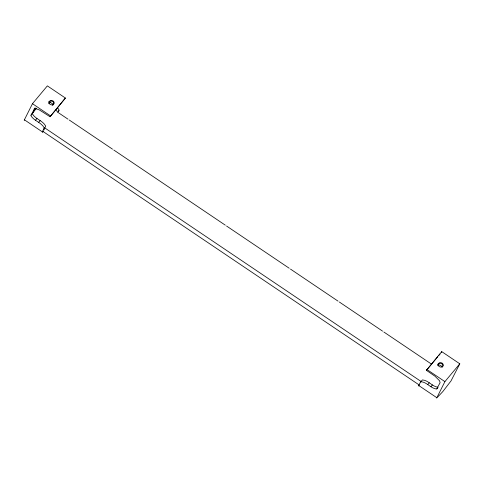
<?xml version="1.0" encoding="UTF-8"?>
<svg xmlns="http://www.w3.org/2000/svg" width="484" height="484" viewBox="0 0 484 484"><rect width="100%" height="100%" fill="white"/><g stroke="black" fill="none" stroke-linecap="round" stroke-linejoin="round"><path stroke-width="0.73" d="M34.769 108.168L30.903 115.682C33.989 121.006 41.273 122.289 44.159 127.806L42.247 132.356L43.506 131.358M35.205 107.89L32.398 113.897C35.477 119.227 42.761 120.504 45.653 126.022L45.641 126.62L44.147 128.405M58.153 112.33L59.054 109.983L57.802 108.083M53.73 104.163C55.031 100.642 48.243 99.68 48.739 103.491M34.025 109.057L35.755 108.658L39.295 109.898L50.07 116.741L65.407 98.04L47.359 85.88L32.464 103.703L24.2 120.195L24.587 120.008M438.105 387.291C432.2 386.643 428.443 380.309 422.435 379.922L420.499 382.009L418.593 385.96L418.981 385.772M459.8 363.805L444.905 381.628L436.641 398.12L442.739 391.671L451.027 380.902L459.8 363.805L441.753 351.644L426.416 370.345L434.947 376.195L439.551 380.757L440.095 382.693L436.616 389.069C430.712 388.422 426.955 382.094 420.947 381.701L420.499 382.009M50.07 116.741L65.407 98.04M43.881 130.081L44.758 128.351M439.823 354.3L439.968 354.01L438.54 355.722M441.311 352.521L441.753 351.644M36.203 108.162L33.233 111.955M32.222 113.456L36.294 108.416M30.916 115.18L32.404 113.401M35.483 120.213L36.972 118.435M49.259 103.727L50.378 102.39L53.561 104.538M38.666 122.361L40.16 120.583M59.042 110.582L57.554 112.361L56.313 109.868M437.59 356.865L426.416 370.345M427.759 384.55L429.248 382.771M430.941 386.698L432.43 384.913M436.985 388.815L437.736 387.926M442.049 367.277C445.77 364.077 437.433 360.913 437.826 365.68M52.387 105.373L52.956 105.088M437.887 364.204L442.648 366.727M58.631 112.857L68.026 119.191M69.279 120.032L112.518 149.169M113.77 150.01L225.302 225.169M226.554 226.016L289.214 268.239M290.467 269.08L338.086 301.169M339.344 302.016L382.578 331.147M383.83 331.994L431.45 364.083M32.464 103.703L50.511 115.864M426.864 369.467L444.905 381.628M44.346 127.607L421.552 381.791M42.544 131.164L419.12 384.925M24.327 119.742L42.374 131.902M418.727 385.512L436.768 397.666M49.029 101.416L50.378 102.39M49.15 101.737C48.085 104.562 52.865 106.256 54.026 103.582C55.097 100.757 50.312 99.063 49.15 101.737M438.244 363.932C437.173 366.751 441.959 368.445 443.114 365.771C444.185 362.952 439.399 361.252 438.244 363.932"/></g></svg>
